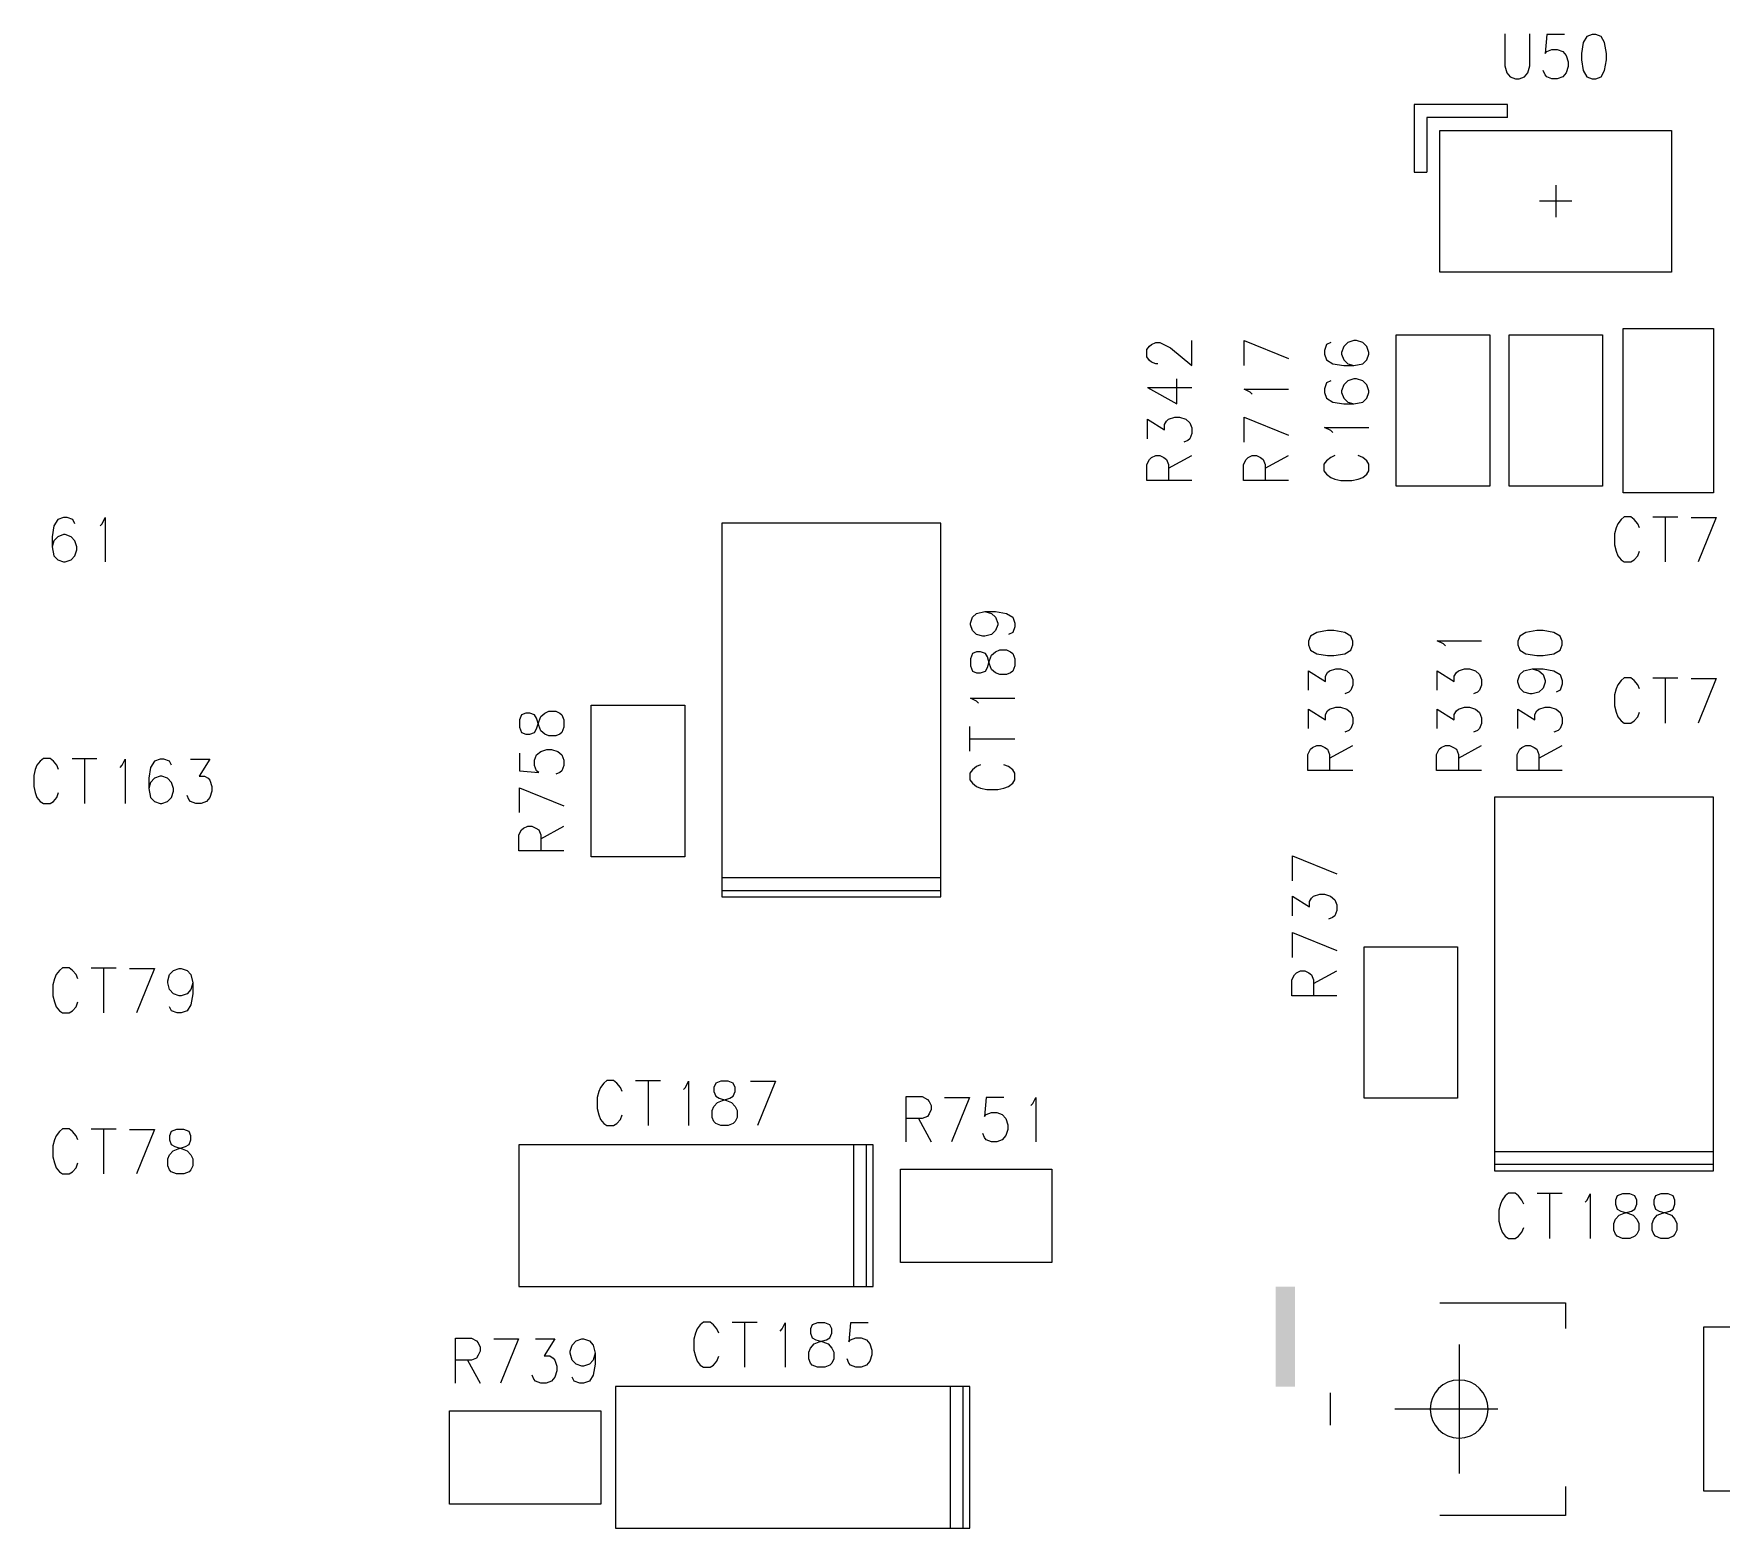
# Model space of a CAD drawing. Extents: x 295 to 953, y 10 to 290.
# Drawn here: x 629.01 to 672.24, y 197.04 to 235.32 of the extents above; entities that cross this region are included whole.
import ezdxf

# ---------------------------------------------------------------- set-up
doc = ezdxf.new("R2010")
doc.units = 0
doc.header["$LTSCALE"] = 5
doc.header["$MEASUREMENT"] = 0
doc.layers.add('13_C-SILK_GBR', color=7, linetype='CONTINUOUS')

msp = doc.modelspace()

# ---------------------------------------------------------------- linework, layer by layer
at = {"layer": '13_C-SILK_GBR'}
for p, q in [((666.702, 235.315), (666.702, 234.493)), ((667.339, 234.493), (667.339, 235.315)), ((667.773, 235.297), (667.729, 234.807)), ((668.225, 235.297), (667.773, 235.297)), ((668.8, 235.246), (668.71, 235.087)), ((668.94, 235.297), (668.8, 235.246)), ((669.029, 235.297), (668.94, 235.297)), ((669.163, 235.246), (669.029, 235.297)), ((669.252, 235.087), (669.163, 235.246)), ((667.729, 234.807), (667.773, 234.86)), ((667.773, 234.86), (667.907, 234.912)), ((667.907, 234.912), (668.041, 234.912)), ((668.041, 234.912), (668.181, 234.86)), ((668.181, 234.86), (668.27, 234.756)), ((668.71, 235.087), (668.666, 234.807)), ((668.666, 234.807), (668.666, 234.65)), ((669.303, 234.807), (669.252, 235.087)), ((669.303, 234.65), (669.303, 234.807)), ((666.702, 234.493), (666.747, 234.317)), ((667.288, 234.317), (667.339, 234.493)), ((667.729, 234.266), (667.684, 234.37)), ((668.27, 234.756), (668.321, 234.597)), ((668.321, 234.475), (668.27, 234.317)), ((668.321, 234.597), (668.321, 234.475)), ((668.666, 234.65), (668.71, 234.37)), ((668.71, 234.37), (668.8, 234.213)), ((669.163, 234.213), (669.252, 234.37)), ((669.252, 234.37), (669.303, 234.65)), ((666.747, 234.317), (666.836, 234.213)), ((666.836, 234.213), (666.976, 234.16)), ((666.976, 234.16), (667.065, 234.16)), ((667.065, 234.16), (667.199, 234.213)), ((667.199, 234.213), (667.288, 234.317)), ((667.773, 234.213), (667.729, 234.266)), ((667.907, 234.16), (667.773, 234.213)), ((668.041, 234.16), (667.907, 234.16)), ((668.181, 234.213), (668.041, 234.16)), ((668.27, 234.317), (668.181, 234.213)), ((668.8, 234.213), (668.94, 234.16)), ((668.94, 234.16), (669.029, 234.16)), ((669.029, 234.16), (669.163, 234.213)), ((666.765, 233.5), (664.373, 233.5)), ((664.373, 233.5), (664.373, 231.768)), ((666.765, 233.17), (666.765, 233.5)), ((666.765, 233.17), (664.703, 233.17)), ((664.703, 233.17), (664.703, 231.768)), ((665.033, 232.84), (670.973, 232.84)), ((665.033, 229.21), (665.033, 232.84)), ((670.973, 232.84), (670.973, 229.21)), ((664.373, 231.768), (664.703, 231.768)), ((668.003, 231.438), (668.003, 230.613)), ((668.415, 231.025), (667.59, 231.025)), ((670.973, 229.21), (665.033, 229.21)), ((658.68, 226.816), (658.68, 227.454)), ((660.018, 226.816), (660.018, 227.454)), ((660.018, 227.454), (661.155, 226.994)), ((662.833, 227.454), (662.675, 227.403)), ((662.902, 227.454), (662.833, 227.454)), ((663.061, 227.403), (662.902, 227.454)), ((663.919, 227.601), (666.311, 227.601)), ((663.919, 223.724), (663.919, 227.601)), ((666.311, 227.601), (666.311, 223.724)), ((666.806, 223.724), (666.806, 227.601)), ((666.806, 227.601), (669.199, 227.601)), ((669.199, 227.601), (669.199, 223.724)), ((669.735, 227.766), (672.045, 227.766)), ((669.735, 223.559), (669.735, 227.766)), ((672.045, 227.766), (672.045, 223.559)), ((657.525, 227.225), (657.594, 227.314)), ((657.525, 227.039), (657.525, 227.225)), ((657.594, 226.95), (657.525, 227.039)), ((657.594, 227.314), (657.647, 227.359)), ((657.647, 227.359), (657.753, 227.403)), ((657.753, 227.403), (657.858, 227.403)), ((657.858, 227.403), (657.962, 227.359)), ((657.962, 227.359), (658.137, 227.27)), ((658.137, 227.27), (658.68, 226.816)), ((662.132, 227.352), (662.081, 227.205)), ((662.081, 227.205), (662.081, 227.11)), ((662.081, 227.11), (662.132, 226.963)), ((662.237, 227.403), (662.132, 227.352)), ((662.571, 227.301), (662.518, 227.154)), ((662.518, 227.154), (662.518, 227.11)), ((662.518, 227.11), (662.571, 226.963)), ((662.675, 227.403), (662.571, 227.301)), ((663.165, 227.301), (663.061, 227.403)), ((663.218, 227.154), (663.165, 227.301)), ((663.165, 226.963), (663.218, 227.11)), ((663.218, 227.11), (663.218, 227.154)), ((657.647, 226.905), (657.594, 226.95)), ((657.753, 226.86), (657.647, 226.905)), ((657.806, 226.86), (657.753, 226.86)), ((662.132, 226.963), (662.29, 226.86)), ((662.29, 226.86), (662.571, 226.816)), ((662.571, 226.963), (662.675, 226.86)), ((662.571, 226.816), (662.833, 226.816)), ((662.675, 226.86), (662.833, 226.816)), ((662.833, 226.816), (663.061, 226.86)), ((663.061, 226.86), (663.165, 226.963)), ((657.543, 226.255), (658.296, 225.834)), ((657.543, 226.255), (658.68, 226.255)), ((658.296, 225.834), (658.296, 226.473)), ((660.175, 226.134), (660.018, 226.21)), ((660.018, 226.21), (661.155, 226.21)), ((660.228, 226.083), (660.175, 226.134)), ((662.132, 226.37), (662.081, 226.224)), ((662.081, 226.224), (662.081, 226.128)), ((662.081, 226.128), (662.132, 225.981)), ((662.237, 226.422), (662.132, 226.37)), ((662.571, 226.319), (662.518, 226.172)), ((662.518, 226.172), (662.518, 226.128)), ((662.518, 226.128), (662.571, 225.981)), ((662.675, 226.422), (662.571, 226.319)), ((662.833, 226.473), (662.675, 226.422)), ((662.902, 226.473), (662.833, 226.473)), ((663.061, 226.422), (662.902, 226.473)), ((663.165, 226.319), (663.061, 226.422)), ((663.218, 226.172), (663.165, 226.319)), ((663.165, 225.981), (663.218, 226.128)), ((663.218, 226.128), (663.218, 226.172)), ((662.132, 225.981), (662.29, 225.879)), ((662.29, 225.879), (662.571, 225.834)), ((662.571, 225.981), (662.675, 225.879)), ((662.571, 225.834), (662.833, 225.834)), ((662.675, 225.879), (662.833, 225.834)), ((662.833, 225.834), (663.061, 225.879)), ((663.061, 225.879), (663.165, 225.981)), ((657.543, 224.941), (657.543, 225.44)), ((657.543, 225.44), (657.98, 225.166)), ((657.98, 225.306), (658.033, 225.395)), ((657.98, 225.166), (657.98, 225.306)), ((658.033, 225.395), (658.084, 225.44)), ((658.084, 225.44), (658.243, 225.491)), ((658.243, 225.491), (658.365, 225.491)), ((658.365, 225.491), (658.523, 225.44)), ((658.523, 225.44), (658.627, 225.351)), ((658.627, 225.351), (658.68, 225.217)), ((660.018, 224.852), (660.018, 225.491)), ((660.018, 225.491), (661.155, 225.031)), ((658.574, 224.897), (658.471, 224.852)), ((658.627, 224.941), (658.574, 224.897)), ((658.68, 225.075), (658.627, 224.941)), ((658.68, 225.217), (658.68, 225.075)), ((662.237, 225.153), (662.081, 225.229)), ((662.081, 225.229), (663.218, 225.229)), ((662.29, 225.102), (662.237, 225.153)), ((657.525, 224.28), (657.594, 224.413)), ((657.594, 224.413), (657.647, 224.458)), ((657.647, 224.458), (657.753, 224.509)), ((657.753, 224.509), (657.858, 224.509)), ((657.858, 224.509), (657.962, 224.458)), ((657.962, 224.458), (658.033, 224.413)), ((658.033, 224.413), (658.084, 224.28)), ((658.084, 224.184), (658.68, 224.509)), ((660, 224.28), (660.069, 224.413)), ((660.069, 224.413), (660.122, 224.458)), ((660.122, 224.458), (660.228, 224.509)), ((660.228, 224.509), (660.333, 224.509)), ((660.333, 224.509), (660.437, 224.458)), ((660.437, 224.458), (660.508, 224.413)), ((660.508, 224.413), (660.559, 224.28)), ((660.559, 224.184), (661.155, 224.509)), ((662.237, 224.465), (662.132, 224.376)), ((662.343, 224.509), (662.237, 224.465)), ((663.061, 224.465), (662.937, 224.509)), ((663.165, 224.376), (663.061, 224.465)), ((657.525, 223.871), (657.525, 224.28)), ((658.084, 224.28), (658.084, 223.871)), ((660, 223.871), (660, 224.28)), ((660.559, 224.28), (660.559, 223.871)), ((662.132, 224.376), (662.063, 224.291)), ((662.063, 224.291), (662.063, 224.12)), ((662.063, 224.12), (662.132, 224.037)), ((662.132, 224.037), (662.237, 223.953)), ((663.061, 223.953), (663.165, 224.037)), ((663.218, 224.291), (663.165, 224.376)), ((663.165, 224.037), (663.218, 224.12)), ((663.218, 224.12), (663.218, 224.291)), ((658.68, 223.871), (657.525, 223.871)), ((661.155, 223.871), (660, 223.871)), ((662.237, 223.953), (662.343, 223.909)), ((662.343, 223.909), (662.5, 223.871)), ((662.5, 223.871), (662.78, 223.871)), ((662.78, 223.871), (662.937, 223.909)), ((662.937, 223.909), (663.061, 223.953)), ((666.311, 223.724), (663.919, 223.724)), ((669.199, 223.724), (666.806, 223.724)), ((672.045, 223.559), (669.735, 223.559)), ((629.523, 222.712), (629.478, 222.432)), ((629.625, 222.871), (629.523, 222.712)), ((629.772, 222.922), (629.625, 222.871)), ((629.868, 222.922), (629.772, 222.922)), ((630.013, 222.871), (629.868, 222.922)), ((630.064, 222.765), (630.013, 222.871)), ((630.708, 222.712), (630.759, 222.765)), ((630.759, 222.765), (630.836, 222.922)), ((630.836, 222.922), (630.836, 221.785)), ((652.245, 222.775), (646.635, 222.775)), ((646.635, 222.775), (646.635, 213.7)), ((652.245, 213.7), (652.245, 222.775)), ((669.593, 222.765), (669.549, 222.66)), ((669.677, 222.871), (669.593, 222.765)), ((669.76, 222.94), (669.677, 222.871)), ((669.931, 222.94), (669.76, 222.94)), ((670.016, 222.871), (669.931, 222.94)), ((670.105, 222.765), (670.016, 222.871)), ((670.149, 222.66), (670.105, 222.765)), ((670.492, 222.94), (671.131, 222.94)), ((670.811, 222.94), (670.811, 221.785)), ((671.474, 222.922), (672.113, 222.922)), ((672.113, 222.922), (671.652, 221.785)), ((629.478, 222.432), (629.478, 222.169)), ((629.523, 222.328), (629.478, 222.169)), ((629.625, 222.432), (629.523, 222.328)), ((629.772, 222.485), (629.625, 222.432)), ((629.817, 222.485), (629.772, 222.485)), ((629.963, 222.432), (629.817, 222.485)), ((630.064, 222.328), (629.963, 222.432)), ((630.115, 222.169), (630.064, 222.328)), ((669.549, 222.66), (669.511, 222.503)), ((669.511, 222.503), (669.511, 222.222)), ((629.478, 222.169), (629.523, 221.942)), ((629.523, 221.942), (629.625, 221.838)), ((629.625, 221.838), (629.772, 221.785)), ((629.817, 221.785), (629.963, 221.838)), ((629.963, 221.838), (630.064, 221.942)), ((630.064, 221.942), (630.115, 222.1)), ((630.115, 222.1), (630.115, 222.169)), ((669.511, 222.222), (669.549, 222.066)), ((669.549, 222.066), (669.593, 221.942)), ((669.593, 221.942), (669.677, 221.838)), ((669.677, 221.838), (669.76, 221.785)), ((669.931, 221.785), (670.016, 221.838)), ((670.016, 221.838), (670.105, 221.942)), ((670.105, 221.942), (670.149, 222.066)), ((629.772, 221.785), (629.817, 221.785)), ((669.76, 221.785), (669.931, 221.785)), ((653.162, 220.468), (653.372, 220.519)), ((653.372, 220.519), (653.547, 220.468)), ((653.372, 220.519), (653.653, 220.519)), ((653.653, 220.519), (653.933, 220.468)), ((653.006, 220.221), (653.057, 220.373)), ((653.006, 220.176), (653.006, 220.221)), ((653.057, 220.029), (653.006, 220.176)), ((653.057, 220.373), (653.162, 220.468)), ((653.547, 220.468), (653.653, 220.373)), ((653.653, 220.373), (653.705, 220.221)), ((653.705, 220.176), (653.653, 220.029)), ((653.705, 220.221), (653.705, 220.176)), ((653.933, 220.468), (654.09, 220.373)), ((654.09, 220.373), (654.143, 220.221)), ((654.143, 220.125), (654.09, 219.978)), ((654.143, 220.221), (654.143, 220.125)), ((653.162, 219.927), (653.057, 220.029)), ((653.321, 219.883), (653.162, 219.927)), ((653.372, 219.883), (653.321, 219.883)), ((653.547, 219.927), (653.372, 219.883)), ((653.653, 220.029), (653.547, 219.927)), ((654.09, 219.978), (653.986, 219.927)), ((661.719, 219.889), (661.668, 219.756)), ((661.668, 219.756), (661.668, 219.665)), ((661.668, 219.665), (661.719, 219.525)), ((661.878, 219.978), (661.719, 219.889)), ((662.158, 220.029), (661.878, 219.978)), ((662.315, 220.029), (662.158, 220.029)), ((662.596, 219.978), (662.315, 220.029)), ((662.752, 219.889), (662.596, 219.978)), ((662.805, 219.756), (662.752, 219.889)), ((662.752, 219.525), (662.805, 219.665)), ((662.805, 219.665), (662.805, 219.756)), ((665.125, 219.691), (664.968, 219.767)), ((664.968, 219.767), (666.105, 219.767)), ((665.178, 219.64), (665.125, 219.691)), ((667.082, 219.889), (667.031, 219.756)), ((667.031, 219.756), (667.031, 219.665)), ((667.031, 219.665), (667.082, 219.525)), ((667.24, 219.978), (667.082, 219.889)), ((667.521, 220.029), (667.24, 219.978)), ((667.678, 220.029), (667.521, 220.029)), ((667.958, 219.978), (667.678, 220.029)), ((668.115, 219.889), (667.958, 219.978)), ((668.168, 219.756), (668.115, 219.889)), ((668.115, 219.525), (668.168, 219.665)), ((668.168, 219.665), (668.168, 219.756)), ((653.057, 219.442), (653.006, 219.308)), ((653.006, 219.308), (653.006, 219.124)), ((653.162, 219.487), (653.057, 219.442)), ((653.268, 219.487), (653.162, 219.487)), ((653.39, 219.442), (653.268, 219.487)), ((653.443, 219.353), (653.39, 219.442)), ((653.496, 219.168), (653.443, 219.353)), ((653.443, 219.079), (653.496, 219.264)), ((653.496, 219.264), (653.547, 219.397)), ((653.547, 219.397), (653.653, 219.487)), ((653.653, 219.487), (653.758, 219.538)), ((653.758, 219.538), (653.933, 219.538)), ((653.933, 219.538), (654.037, 219.487)), ((654.037, 219.487), (654.09, 219.442)), ((654.09, 219.442), (654.143, 219.308)), ((654.143, 219.308), (654.143, 219.124)), ((661.719, 219.525), (661.878, 219.435)), ((661.878, 219.435), (662.158, 219.391)), ((662.158, 219.391), (662.315, 219.391)), ((662.315, 219.391), (662.596, 219.435)), ((662.596, 219.435), (662.752, 219.525)), ((667.082, 219.525), (667.24, 219.435)), ((667.24, 219.435), (667.521, 219.391)), ((667.521, 219.391), (667.678, 219.391)), ((667.678, 219.391), (667.958, 219.435)), ((667.958, 219.435), (668.115, 219.525)), ((653.006, 219.124), (653.057, 218.99)), ((653.057, 218.99), (653.162, 218.945)), ((653.162, 218.945), (653.268, 218.945)), ((653.268, 218.945), (653.39, 218.99)), ((653.39, 218.99), (653.443, 219.079)), ((653.547, 219.034), (653.496, 219.168)), ((653.653, 218.945), (653.547, 219.034)), ((653.758, 218.901), (653.653, 218.945)), ((653.933, 218.901), (653.758, 218.901)), ((654.037, 218.945), (653.933, 218.901)), ((654.09, 218.99), (654.037, 218.945)), ((654.143, 219.124), (654.09, 218.99)), ((661.668, 218.498), (661.668, 218.997)), ((661.668, 218.997), (662.105, 218.723)), ((662.105, 218.863), (662.158, 218.952)), ((662.105, 218.723), (662.105, 218.863)), ((662.158, 218.952), (662.209, 218.997)), ((662.209, 218.997), (662.368, 219.048)), ((662.368, 219.048), (662.49, 219.048)), ((662.49, 219.048), (662.648, 218.997)), ((662.648, 218.997), (662.752, 218.907)), ((662.752, 218.907), (662.805, 218.774)), ((662.805, 218.774), (662.805, 218.632)), ((664.968, 218.498), (664.968, 218.997)), ((664.968, 218.997), (665.405, 218.723)), ((665.405, 218.863), (665.458, 218.952)), ((665.405, 218.723), (665.405, 218.863)), ((665.458, 218.952), (665.509, 218.997)), ((665.509, 218.997), (665.668, 219.048)), ((665.668, 219.048), (665.79, 219.048)), ((665.79, 219.048), (665.948, 218.997)), ((665.948, 218.997), (666.052, 218.907)), ((666.052, 218.907), (666.105, 218.774)), ((666.105, 218.774), (666.105, 218.632)), ((667.031, 218.747), (667.082, 218.901)), ((667.082, 218.901), (667.187, 218.997)), ((667.187, 218.997), (667.397, 219.048)), ((667.397, 219.048), (667.572, 218.997)), ((667.397, 219.048), (667.678, 219.048)), ((667.572, 218.997), (667.678, 218.901)), ((667.678, 219.048), (667.958, 218.997)), ((667.678, 218.901), (667.73, 218.747)), ((667.958, 218.997), (668.115, 218.901)), ((668.115, 218.901), (668.168, 218.747)), ((669.76, 218.815), (669.677, 218.746)), ((669.931, 218.815), (669.76, 218.815)), ((670.016, 218.746), (669.931, 218.815)), ((670.492, 218.815), (671.131, 218.815)), ((670.811, 218.815), (670.811, 217.66)), ((671.474, 218.797), (672.113, 218.797)), ((672.113, 218.797), (671.652, 217.66)), ((662.699, 218.454), (662.596, 218.409)), ((662.752, 218.498), (662.699, 218.454)), ((662.805, 218.632), (662.752, 218.498)), ((665.999, 218.454), (665.896, 218.409)), ((666.052, 218.498), (665.999, 218.454)), ((666.105, 218.632), (666.052, 218.498)), ((667.031, 218.703), (667.031, 218.747)), ((667.082, 218.556), (667.031, 218.703)), ((667.187, 218.454), (667.082, 218.556)), ((667.346, 218.409), (667.187, 218.454)), ((667.397, 218.409), (667.346, 218.409)), ((667.572, 218.454), (667.397, 218.409)), ((667.678, 218.556), (667.572, 218.454)), ((667.73, 218.703), (667.678, 218.556)), ((667.73, 218.747), (667.73, 218.703)), ((668.115, 218.505), (668.011, 218.454)), ((668.168, 218.652), (668.115, 218.505)), ((668.168, 218.747), (668.168, 218.652)), ((669.549, 218.535), (669.511, 218.378)), ((669.511, 218.378), (669.511, 218.097)), ((669.593, 218.64), (669.549, 218.535)), ((669.677, 218.746), (669.593, 218.64)), ((670.105, 218.64), (670.016, 218.746)), ((670.149, 218.535), (670.105, 218.64)), ((641.612, 217.916), (641.507, 217.871)), ((641.718, 217.916), (641.612, 217.916)), ((641.84, 217.871), (641.718, 217.916)), ((641.997, 217.827), (642.103, 217.916)), ((642.103, 217.916), (642.208, 217.967)), ((642.208, 217.967), (642.383, 217.967)), ((642.383, 217.967), (642.487, 217.916)), ((642.487, 217.916), (642.54, 217.871)), ((643.294, 218.114), (645.686, 218.114)), ((643.294, 214.236), (643.294, 218.114)), ((645.686, 218.114), (645.686, 214.236)), ((653.162, 218.218), (653.006, 218.295)), ((653.006, 218.295), (654.143, 218.295)), ((653.215, 218.167), (653.162, 218.218)), ((661.668, 217.516), (661.668, 218.015)), ((661.668, 218.015), (662.105, 217.741)), ((662.105, 217.881), (662.158, 217.97)), ((662.158, 217.97), (662.209, 218.015)), ((662.209, 218.015), (662.368, 218.066)), ((662.368, 218.066), (662.49, 218.066)), ((662.49, 218.066), (662.648, 218.015)), ((662.648, 218.015), (662.752, 217.926)), ((662.752, 217.926), (662.805, 217.792)), ((664.968, 217.516), (664.968, 218.015)), ((664.968, 218.015), (665.405, 217.741)), ((665.405, 217.881), (665.458, 217.97)), ((665.458, 217.97), (665.509, 218.015)), ((665.509, 218.015), (665.668, 218.066)), ((665.668, 218.066), (665.79, 218.066)), ((665.79, 218.066), (665.948, 218.015)), ((665.948, 218.015), (666.052, 217.926)), ((666.052, 217.926), (666.105, 217.792)), ((667.031, 217.516), (667.031, 218.015)), ((667.031, 218.015), (667.468, 217.741)), ((667.468, 217.881), (667.521, 217.97)), ((667.521, 217.97), (667.572, 218.015)), ((667.572, 218.015), (667.73, 218.066)), ((667.73, 218.066), (667.852, 218.066)), ((667.852, 218.066), (668.011, 218.015)), ((668.011, 218.015), (668.115, 217.926)), ((668.115, 217.926), (668.168, 217.792)), ((669.511, 218.097), (669.549, 217.941)), ((669.549, 217.941), (669.593, 217.817)), ((670.105, 217.817), (670.149, 217.941)), ((641.507, 217.871), (641.456, 217.738)), ((641.456, 217.738), (641.456, 217.551)), ((641.456, 217.551), (641.507, 217.417)), ((641.893, 217.782), (641.84, 217.871)), ((641.84, 217.417), (641.893, 217.507)), ((641.946, 217.597), (641.893, 217.782)), ((641.893, 217.507), (641.946, 217.693)), ((641.946, 217.693), (641.997, 217.827)), ((641.997, 217.462), (641.946, 217.597)), ((642.54, 217.871), (642.593, 217.738)), ((642.593, 217.551), (642.54, 217.417)), ((642.593, 217.738), (642.593, 217.551)), ((652.988, 216.937), (652.988, 217.574)), ((662.105, 217.741), (662.105, 217.881)), ((662.752, 217.516), (662.699, 217.472)), ((662.805, 217.65), (662.752, 217.516)), ((662.805, 217.792), (662.805, 217.65)), ((665.405, 217.741), (665.405, 217.881)), ((666.052, 217.516), (665.999, 217.472)), ((666.105, 217.65), (666.052, 217.516)), ((666.105, 217.792), (666.105, 217.65)), ((667.468, 217.741), (667.468, 217.881)), ((668.115, 217.516), (668.062, 217.472)), ((668.168, 217.65), (668.115, 217.516)), ((668.168, 217.792), (668.168, 217.65)), ((669.593, 217.817), (669.677, 217.713)), ((669.677, 217.713), (669.76, 217.66)), ((669.76, 217.66), (669.931, 217.66)), ((669.931, 217.66), (670.016, 217.713)), ((670.016, 217.713), (670.105, 217.817)), ((641.507, 217.417), (641.612, 217.373)), ((641.612, 217.373), (641.718, 217.373)), ((641.718, 217.373), (641.84, 217.417)), ((642.103, 217.373), (641.997, 217.462)), ((642.208, 217.328), (642.103, 217.373)), ((642.383, 217.328), (642.208, 217.328)), ((642.487, 217.373), (642.383, 217.328)), ((642.54, 217.417), (642.487, 217.373)), ((652.988, 217.256), (654.143, 217.256)), ((661.772, 217.033), (661.878, 217.084)), ((661.878, 217.084), (661.983, 217.084)), ((661.983, 217.084), (662.087, 217.033)), ((662.209, 216.759), (662.805, 217.084)), ((662.699, 217.472), (662.596, 217.427)), ((665.072, 217.033), (665.178, 217.084)), ((665.178, 217.084), (665.283, 217.084)), ((665.283, 217.084), (665.387, 217.033)), ((665.509, 216.759), (666.105, 217.084)), ((665.999, 217.472), (665.896, 217.427)), ((667.135, 217.033), (667.24, 217.084)), ((667.24, 217.084), (667.346, 217.084)), ((667.346, 217.084), (667.45, 217.033)), ((667.572, 216.759), (668.168, 217.084)), ((668.062, 217.472), (667.958, 217.427)), ((629.173, 216.683), (629.091, 216.578)), ((629.256, 216.753), (629.173, 216.683)), ((629.429, 216.753), (629.256, 216.753)), ((629.511, 216.683), (629.429, 216.753)), ((629.6, 216.578), (629.511, 216.683)), ((629.99, 216.753), (630.627, 216.753)), ((630.308, 216.753), (630.308, 215.598)), ((631.27, 216.578), (631.348, 216.734)), ((631.348, 216.734), (631.348, 215.598)), ((632.1, 216.683), (631.998, 216.525)), ((632.247, 216.734), (632.1, 216.683)), ((632.343, 216.734), (632.247, 216.734)), ((632.488, 216.683), (632.343, 216.734)), ((632.539, 216.578), (632.488, 216.683)), ((633.024, 216.734), (633.521, 216.734)), ((633.521, 216.734), (633.247, 216.297)), ((641.456, 216.889), (641.456, 216.436)), ((641.84, 216.705), (641.893, 216.845)), ((641.84, 216.569), (641.84, 216.705)), ((641.893, 216.845), (641.997, 216.934)), ((641.997, 216.934), (642.155, 216.985)), ((642.155, 216.985), (642.277, 216.985)), ((642.277, 216.985), (642.436, 216.934)), ((642.436, 216.934), (642.54, 216.845)), ((642.54, 216.845), (642.593, 216.705)), ((642.593, 216.705), (642.593, 216.569)), ((661.65, 216.855), (661.719, 216.988)), ((661.65, 216.446), (661.65, 216.855)), ((661.719, 216.988), (661.772, 217.033)), ((662.087, 217.033), (662.158, 216.988)), ((662.158, 216.988), (662.209, 216.855)), ((662.209, 216.855), (662.209, 216.446)), ((664.95, 216.855), (665.019, 216.988)), ((664.95, 216.446), (664.95, 216.855)), ((665.019, 216.988), (665.072, 217.033)), ((665.387, 217.033), (665.458, 216.988)), ((665.458, 216.988), (665.509, 216.855)), ((665.509, 216.855), (665.509, 216.446)), ((667.013, 216.855), (667.082, 216.988)), ((667.013, 216.446), (667.013, 216.855)), ((667.082, 216.988), (667.135, 217.033)), ((667.45, 217.033), (667.521, 216.988)), ((667.521, 216.988), (667.572, 216.855)), ((667.572, 216.855), (667.572, 216.446)), ((629.046, 216.472), (629.008, 216.315)), ((629.008, 216.315), (629.008, 216.035)), ((629.091, 216.578), (629.046, 216.472)), ((629.645, 216.472), (629.6, 216.578)), ((631.219, 216.525), (631.27, 216.578)), ((631.998, 216.525), (631.953, 216.244)), ((631.953, 216.244), (631.953, 215.982)), ((632.1, 216.244), (631.998, 216.14)), ((632.247, 216.297), (632.1, 216.244)), ((632.292, 216.297), (632.247, 216.297)), ((632.438, 216.244), (632.292, 216.297)), ((632.539, 216.14), (632.438, 216.244)), ((633.247, 216.297), (633.387, 216.297)), ((633.387, 216.297), (633.476, 216.244)), ((633.476, 216.244), (633.521, 216.193)), ((633.521, 216.193), (633.572, 216.035)), ((641.456, 216.436), (641.946, 216.391)), ((641.893, 216.436), (641.84, 216.569)), ((641.946, 216.391), (641.893, 216.436)), ((642.487, 216.391), (642.383, 216.347)), ((642.54, 216.436), (642.487, 216.391)), ((642.593, 216.569), (642.54, 216.436)), ((653.057, 216.459), (652.988, 216.376)), ((652.988, 216.376), (652.988, 216.203)), ((652.988, 216.203), (653.057, 216.121)), ((653.162, 216.548), (653.057, 216.459)), ((653.268, 216.592), (653.162, 216.548)), ((653.986, 216.548), (653.862, 216.592)), ((654.09, 216.459), (653.986, 216.548)), ((654.143, 216.376), (654.09, 216.459)), ((654.09, 216.121), (654.143, 216.203)), ((654.143, 216.203), (654.143, 216.376)), ((662.805, 216.446), (661.65, 216.446)), ((666.105, 216.446), (664.95, 216.446)), ((668.168, 216.446), (667.013, 216.446)), ((629.008, 216.035), (629.046, 215.878)), ((629.046, 215.878), (629.091, 215.754)), ((629.091, 215.754), (629.173, 215.65)), ((629.511, 215.65), (629.6, 215.754)), ((629.6, 215.754), (629.645, 215.878)), ((631.998, 216.14), (631.953, 215.982)), ((631.953, 215.982), (631.998, 215.754)), ((631.998, 215.754), (632.1, 215.65)), ((632.438, 215.65), (632.539, 215.754)), ((632.59, 215.982), (632.539, 216.14)), ((632.539, 215.754), (632.59, 215.913)), ((632.59, 215.913), (632.59, 215.982)), ((632.98, 215.703), (632.935, 215.807)), ((633.521, 215.754), (633.432, 215.65)), ((633.572, 215.913), (633.521, 215.754)), ((633.572, 216.035), (633.572, 215.913)), ((641.456, 215.365), (641.456, 216.003)), ((641.456, 216.003), (642.593, 215.543)), ((653.057, 216.121), (653.162, 216.038)), ((653.162, 216.038), (653.268, 215.994)), ((653.268, 215.994), (653.425, 215.956)), ((653.425, 215.956), (653.705, 215.956)), ((653.705, 215.956), (653.862, 215.994)), ((653.862, 215.994), (653.986, 216.038)), ((653.986, 216.038), (654.09, 216.121)), ((672.045, 215.763), (666.435, 215.763)), ((666.435, 215.763), (666.435, 206.688)), ((672.045, 206.688), (672.045, 215.763)), ((629.173, 215.65), (629.256, 215.598)), ((629.256, 215.598), (629.429, 215.598)), ((629.429, 215.598), (629.511, 215.65)), ((632.1, 215.65), (632.247, 215.598)), ((632.247, 215.598), (632.292, 215.598)), ((632.292, 215.598), (632.438, 215.65)), ((633.024, 215.65), (632.98, 215.703)), ((633.158, 215.598), (633.024, 215.65)), ((633.298, 215.598), (633.158, 215.598)), ((633.432, 215.65), (633.298, 215.598)), ((641.438, 214.792), (641.507, 214.926)), ((641.507, 214.926), (641.56, 214.971)), ((641.56, 214.971), (641.665, 215.022)), ((641.665, 215.022), (641.771, 215.022)), ((641.771, 215.022), (641.875, 214.971)), ((641.875, 214.971), (641.946, 214.926)), ((641.946, 214.926), (641.997, 214.792)), ((641.997, 214.697), (642.593, 215.022)), ((641.438, 214.383), (641.438, 214.792)), ((641.997, 214.792), (641.997, 214.383)), ((642.593, 214.383), (641.438, 214.383)), ((645.686, 214.236), (643.294, 214.236)), ((661.256, 213.616), (661.256, 214.254)), ((661.256, 214.254), (662.393, 213.794)), ((646.635, 213.7), (652.245, 213.7)), ((646.635, 213.7), (646.635, 213.205)), ((652.245, 213.37), (652.245, 213.7)), ((646.635, 213.535), (646.635, 213.37)), ((646.635, 213.37), (652.245, 213.37)), ((646.635, 213.37), (646.635, 213.205)), ((646.635, 213.205), (652.245, 213.205)), ((652.245, 213.205), (652.245, 213.37)), ((661.256, 212.723), (661.256, 213.222)), ((661.256, 213.222), (661.693, 212.948)), ((661.693, 213.088), (661.746, 213.177)), ((661.746, 213.177), (661.797, 213.222)), ((661.797, 213.222), (661.955, 213.273)), ((661.955, 213.273), (662.077, 213.273)), ((662.077, 213.273), (662.236, 213.222)), ((662.236, 213.222), (662.34, 213.132)), ((661.693, 212.948), (661.693, 213.088)), ((662.34, 212.723), (662.287, 212.679)), ((662.34, 213.132), (662.393, 212.999)), ((662.393, 212.857), (662.34, 212.723)), ((662.393, 212.999), (662.393, 212.857)), ((661.256, 211.652), (661.256, 212.291)), ((661.256, 212.291), (662.393, 211.831)), ((662.287, 212.679), (662.183, 212.634)), ((663.094, 208.049), (663.094, 211.926)), ((663.094, 211.926), (665.486, 211.926)), ((665.486, 211.926), (665.486, 208.049)), ((629.536, 211.11), (629.498, 210.953)), ((629.581, 211.215), (629.536, 211.11)), ((629.665, 211.321), (629.581, 211.215)), ((629.747, 211.39), (629.665, 211.321)), ((629.919, 211.39), (629.747, 211.39)), ((630.003, 211.321), (629.919, 211.39)), ((630.092, 211.215), (630.003, 211.321)), ((630.137, 211.11), (630.092, 211.215)), ((630.48, 211.39), (631.118, 211.39)), ((630.798, 211.39), (630.798, 210.235)), ((631.462, 211.372), (632.1, 211.372)), ((632.1, 211.372), (631.64, 210.235)), ((632.443, 211.057), (632.488, 211.215)), ((632.443, 211.006), (632.443, 211.057)), ((632.488, 210.831), (632.443, 211.006)), ((632.488, 211.215), (632.59, 211.321)), ((632.59, 211.321), (632.737, 211.372)), ((632.737, 211.372), (632.782, 211.372)), ((632.782, 211.372), (632.935, 211.321)), ((632.935, 211.321), (633.031, 211.215)), ((633.031, 211.215), (633.082, 211.006)), ((633.082, 211.006), (633.031, 210.831)), ((633.082, 211.006), (633.082, 210.725)), ((661.238, 211.08), (661.307, 211.213)), ((661.238, 210.671), (661.238, 211.08)), ((661.307, 211.213), (661.36, 211.258)), ((661.36, 211.258), (661.465, 211.309)), ((661.465, 211.309), (661.571, 211.309)), ((661.571, 211.309), (661.675, 211.258)), ((661.675, 211.258), (661.746, 211.213)), ((661.746, 211.213), (661.797, 211.08)), ((661.797, 210.984), (662.393, 211.309)), ((661.797, 211.08), (661.797, 210.671)), ((629.498, 210.953), (629.498, 210.672)), ((629.498, 210.672), (629.536, 210.516)), ((632.59, 210.725), (632.488, 210.831)), ((632.737, 210.672), (632.59, 210.725)), ((632.782, 210.672), (632.737, 210.672)), ((632.935, 210.725), (632.782, 210.672)), ((633.031, 210.831), (632.935, 210.725)), ((633.082, 210.725), (633.031, 210.445)), ((662.393, 210.671), (661.238, 210.671)), ((629.536, 210.516), (629.581, 210.392)), ((629.581, 210.392), (629.665, 210.288)), ((629.665, 210.288), (629.747, 210.235)), ((629.747, 210.235), (629.919, 210.235)), ((629.919, 210.235), (630.003, 210.288)), ((630.003, 210.288), (630.092, 210.392)), ((630.092, 210.392), (630.137, 210.516)), ((632.539, 210.288), (632.488, 210.392)), ((632.686, 210.235), (632.539, 210.288)), ((632.782, 210.235), (632.686, 210.235)), ((632.935, 210.288), (632.782, 210.235)), ((633.031, 210.445), (632.935, 210.288)), ((643.611, 208.433), (643.528, 208.328)), ((643.693, 208.503), (643.611, 208.433)), ((643.866, 208.503), (643.693, 208.503)), ((643.949, 208.433), (643.866, 208.503)), ((644.038, 208.328), (643.949, 208.433)), ((644.427, 208.503), (645.064, 208.503)), ((644.746, 208.503), (644.746, 207.348)), ((645.708, 208.328), (645.785, 208.484)), ((645.785, 208.484), (645.785, 207.348)), ((646.48, 208.433), (646.435, 208.328)), ((646.614, 208.484), (646.48, 208.433)), ((646.798, 208.484), (646.614, 208.484)), ((646.932, 208.433), (646.798, 208.484)), ((646.977, 208.328), (646.932, 208.433)), ((647.373, 208.484), (648.01, 208.484)), ((648.01, 208.484), (647.551, 207.348)), ((643.484, 208.222), (643.446, 208.065)), ((643.446, 208.065), (643.446, 207.785)), ((643.528, 208.328), (643.484, 208.222)), ((644.083, 208.222), (644.038, 208.328)), ((645.657, 208.275), (645.708, 208.328)), ((646.435, 208.328), (646.435, 208.222)), ((646.435, 208.222), (646.48, 208.1)), ((646.48, 208.1), (646.569, 208.047)), ((646.525, 207.943), (646.658, 207.994)), ((646.569, 208.047), (646.754, 207.994)), ((646.658, 207.994), (646.843, 208.047)), ((646.754, 207.994), (646.888, 207.943)), ((646.843, 208.047), (646.932, 208.1)), ((646.932, 208.1), (646.977, 208.222)), ((646.977, 208.222), (646.977, 208.328)), ((651.361, 206.935), (651.361, 208.09)), ((651.361, 208.09), (651.77, 208.09)), ((651.77, 208.09), (651.904, 208.021)), ((651.904, 208.021), (651.948, 207.968)), ((651.948, 207.968), (651.999, 207.862)), ((652.342, 208.072), (652.981, 208.072)), ((652.981, 208.072), (652.521, 206.935)), ((653.413, 208.072), (653.369, 207.582)), ((653.867, 208.072), (653.413, 208.072)), ((654.606, 207.915), (654.682, 208.072)), ((654.682, 208.072), (654.682, 206.935)), ((665.486, 208.049), (663.094, 208.049)), ((643.446, 207.785), (643.484, 207.628)), ((643.484, 207.628), (643.528, 207.504)), ((644.038, 207.504), (644.083, 207.628)), ((646.391, 207.732), (646.435, 207.838)), ((646.391, 207.557), (646.391, 207.732)), ((646.435, 207.453), (646.391, 207.557)), ((646.435, 207.838), (646.525, 207.943)), ((646.888, 207.943), (646.977, 207.838)), ((646.977, 207.838), (647.028, 207.732)), ((647.028, 207.557), (646.977, 207.453)), ((647.028, 207.732), (647.028, 207.557)), ((651.904, 207.582), (651.77, 207.531)), ((651.948, 207.653), (651.904, 207.582)), ((651.999, 207.757), (651.948, 207.653)), ((651.999, 207.862), (651.999, 207.757)), ((653.369, 207.582), (653.413, 207.635)), ((653.413, 207.635), (653.547, 207.687)), ((653.547, 207.687), (653.682, 207.687)), ((653.682, 207.687), (653.822, 207.635)), ((653.822, 207.635), (653.912, 207.531)), ((654.555, 207.862), (654.606, 207.915)), ((629.665, 207.196), (629.581, 207.09)), ((629.747, 207.265), (629.665, 207.196)), ((629.919, 207.265), (629.747, 207.265)), ((630.003, 207.196), (629.919, 207.265)), ((630.092, 207.09), (630.003, 207.196)), ((630.48, 207.265), (631.118, 207.265)), ((630.798, 207.265), (630.798, 206.11)), ((631.462, 207.247), (632.1, 207.247)), ((632.1, 207.247), (631.64, 206.11)), ((632.533, 207.196), (632.488, 207.09)), ((632.666, 207.247), (632.533, 207.196)), ((632.853, 207.247), (632.666, 207.247)), ((632.986, 207.196), (632.853, 207.247)), ((633.031, 207.09), (632.986, 207.196)), ((643.528, 207.504), (643.611, 207.4)), ((643.611, 207.4), (643.693, 207.348)), ((643.693, 207.348), (643.866, 207.348)), ((643.866, 207.348), (643.949, 207.4)), ((643.949, 207.4), (644.038, 207.504)), ((646.48, 207.4), (646.435, 207.453)), ((646.614, 207.348), (646.48, 207.4)), ((646.798, 207.348), (646.614, 207.348)), ((646.932, 207.4), (646.798, 207.348)), ((646.977, 207.453), (646.932, 207.4)), ((651.77, 207.531), (651.361, 207.531)), ((651.674, 207.531), (651.999, 206.935)), ((653.369, 207.041), (653.324, 207.145)), ((653.912, 207.531), (653.963, 207.372)), ((653.963, 207.25), (653.912, 207.092)), ((653.963, 207.372), (653.963, 207.25)), ((629.536, 206.985), (629.498, 206.828)), ((629.498, 206.828), (629.498, 206.547)), ((629.581, 207.09), (629.536, 206.985)), ((630.137, 206.985), (630.092, 207.09)), ((632.488, 207.09), (632.488, 206.985)), ((632.488, 206.985), (632.533, 206.862)), ((632.488, 206.6), (632.577, 206.706)), ((632.533, 206.862), (632.622, 206.81)), ((632.577, 206.706), (632.712, 206.757)), ((632.622, 206.81), (632.808, 206.757)), ((632.712, 206.757), (632.897, 206.81)), ((632.808, 206.757), (632.942, 206.706)), ((632.897, 206.81), (632.986, 206.862)), ((632.942, 206.706), (633.031, 206.6)), ((632.986, 206.862), (633.031, 206.985)), ((633.031, 206.985), (633.031, 207.09)), ((650.018, 206.853), (641.438, 206.853)), ((641.438, 206.853), (641.438, 203.223)), ((650.348, 206.853), (650.018, 206.853)), ((650.018, 203.223), (650.018, 206.853)), ((650.513, 206.853), (650.348, 206.853)), ((650.348, 203.223), (650.348, 206.853)), ((650.513, 203.223), (650.513, 206.853)), ((653.413, 206.988), (653.369, 207.041)), ((653.547, 206.935), (653.413, 206.988)), ((653.682, 206.935), (653.547, 206.935)), ((653.822, 206.988), (653.682, 206.935)), ((653.912, 207.092), (653.822, 206.988)), ((666.435, 206.688), (672.045, 206.688)), ((666.435, 206.688), (666.435, 206.193)), ((672.045, 206.358), (672.045, 206.688)), ((629.498, 206.547), (629.536, 206.391)), ((629.536, 206.391), (629.581, 206.267)), ((629.581, 206.267), (629.665, 206.163)), ((630.003, 206.163), (630.092, 206.267)), ((630.092, 206.267), (630.137, 206.391)), ((632.443, 206.494), (632.488, 206.6)), ((632.443, 206.32), (632.443, 206.494)), ((632.488, 206.216), (632.443, 206.32)), ((633.031, 206.6), (633.082, 206.494)), ((633.082, 206.32), (633.031, 206.216)), ((633.082, 206.494), (633.082, 206.32)), ((666.435, 206.523), (666.435, 206.358)), ((666.435, 206.358), (672.045, 206.358)), ((666.435, 206.358), (666.435, 206.193)), ((672.045, 206.193), (672.045, 206.358)), ((629.665, 206.163), (629.747, 206.11)), ((629.747, 206.11), (629.919, 206.11)), ((629.919, 206.11), (630.003, 206.163)), ((632.533, 206.163), (632.488, 206.216)), ((632.666, 206.11), (632.533, 206.163)), ((632.853, 206.11), (632.666, 206.11)), ((632.986, 206.163), (632.853, 206.11)), ((633.031, 206.216), (632.986, 206.163)), ((651.214, 203.841), (651.214, 206.234)), ((651.214, 206.234), (655.091, 206.234)), ((655.091, 206.234), (655.091, 203.841)), ((666.435, 206.193), (672.045, 206.193)), ((666.628, 205.44), (666.584, 205.335)), ((666.711, 205.546), (666.628, 205.44)), ((666.793, 205.615), (666.711, 205.546)), ((666.966, 205.615), (666.793, 205.615)), ((667.049, 205.546), (666.966, 205.615)), ((667.138, 205.44), (667.049, 205.546)), ((667.183, 205.335), (667.138, 205.44)), ((667.527, 205.615), (668.164, 205.615)), ((667.846, 205.615), (667.846, 204.46)), ((668.757, 205.387), (668.808, 205.44)), ((668.808, 205.44), (668.885, 205.597)), ((668.885, 205.597), (668.885, 204.46)), ((669.58, 205.546), (669.535, 205.44)), ((669.535, 205.44), (669.535, 205.335)), ((669.714, 205.597), (669.58, 205.546)), ((669.898, 205.597), (669.714, 205.597)), ((670.032, 205.546), (669.898, 205.597)), ((670.077, 205.44), (670.032, 205.546)), ((670.077, 205.335), (670.077, 205.44)), ((670.562, 205.546), (670.517, 205.44)), ((670.517, 205.44), (670.517, 205.335)), ((670.695, 205.597), (670.562, 205.546)), ((670.88, 205.597), (670.695, 205.597)), ((671.014, 205.546), (670.88, 205.597)), ((671.058, 205.44), (671.014, 205.546)), ((671.058, 205.335), (671.058, 205.44)), ((666.584, 205.335), (666.546, 205.178)), ((666.546, 205.178), (666.546, 204.897)), ((669.491, 204.844), (669.535, 204.95)), ((669.535, 205.335), (669.58, 205.212)), ((669.535, 204.95), (669.625, 205.056)), ((669.58, 205.212), (669.669, 205.16)), ((669.625, 205.056), (669.758, 205.107)), ((669.669, 205.16), (669.854, 205.107)), ((669.758, 205.107), (669.943, 205.16)), ((669.854, 205.107), (669.988, 205.056)), ((669.943, 205.16), (670.032, 205.212)), ((669.988, 205.056), (670.077, 204.95)), ((670.032, 205.212), (670.077, 205.335)), ((670.077, 204.95), (670.128, 204.844)), ((670.473, 204.844), (670.517, 204.95)), ((670.517, 205.335), (670.562, 205.212)), ((670.517, 204.95), (670.606, 205.056)), ((670.562, 205.212), (670.651, 205.16)), ((670.606, 205.056), (670.74, 205.107)), ((670.651, 205.16), (670.836, 205.107)), ((670.74, 205.107), (670.925, 205.16)), ((670.836, 205.107), (670.969, 205.056)), ((670.925, 205.16), (671.014, 205.212)), ((670.969, 205.056), (671.058, 204.95)), ((671.014, 205.212), (671.058, 205.335)), ((671.058, 204.95), (671.11, 204.844)), ((666.546, 204.897), (666.584, 204.741)), ((666.584, 204.741), (666.628, 204.617)), ((666.628, 204.617), (666.711, 204.513)), ((666.711, 204.513), (666.793, 204.46)), ((666.966, 204.46), (667.049, 204.513)), ((667.049, 204.513), (667.138, 204.617)), ((667.138, 204.617), (667.183, 204.741)), ((669.491, 204.67), (669.491, 204.844)), ((669.535, 204.566), (669.491, 204.67)), ((669.58, 204.513), (669.535, 204.566)), ((669.714, 204.46), (669.58, 204.513)), ((670.032, 204.513), (669.898, 204.46)), ((670.077, 204.566), (670.032, 204.513)), ((670.128, 204.67), (670.077, 204.566)), ((670.128, 204.844), (670.128, 204.67)), ((670.473, 204.67), (670.473, 204.844)), ((670.517, 204.566), (670.473, 204.67)), ((670.562, 204.513), (670.517, 204.566)), ((670.695, 204.46), (670.562, 204.513)), ((671.014, 204.513), (670.88, 204.46)), ((671.058, 204.566), (671.014, 204.513)), ((671.11, 204.67), (671.058, 204.566)), ((671.11, 204.844), (671.11, 204.67)), ((666.793, 204.46), (666.966, 204.46)), ((669.898, 204.46), (669.714, 204.46)), ((670.88, 204.46), (670.695, 204.46)), ((655.091, 203.841), (651.214, 203.841)), ((641.438, 203.223), (650.018, 203.223)), ((650.018, 203.223), (650.348, 203.223)), ((650.348, 203.223), (650.513, 203.223)), ((665.033, 202.81), (668.25, 202.81)), ((668.25, 202.81), (668.25, 202.15)), ((645.959, 202.035), (645.921, 201.878)), ((646.003, 202.14), (645.959, 202.035)), ((646.086, 202.246), (646.003, 202.14)), ((646.168, 202.315), (646.086, 202.246)), ((646.341, 202.315), (646.168, 202.315)), ((646.424, 202.246), (646.341, 202.315)), ((646.513, 202.14), (646.424, 202.246)), ((646.558, 202.035), (646.513, 202.14)), ((646.902, 202.315), (647.539, 202.315)), ((647.221, 202.315), (647.221, 201.16)), ((648.132, 202.087), (648.183, 202.14)), ((648.183, 202.14), (648.26, 202.297)), ((648.26, 202.297), (648.26, 201.16)), ((648.955, 202.246), (648.91, 202.14)), ((648.91, 202.14), (648.91, 202.035)), ((648.91, 202.035), (648.955, 201.912)), ((649.089, 202.297), (648.955, 202.246)), ((648.955, 201.912), (649.044, 201.86)), ((649.273, 202.297), (649.089, 202.297)), ((649.407, 202.246), (649.273, 202.297)), ((649.318, 201.86), (649.407, 201.912)), ((649.452, 202.14), (649.407, 202.246)), ((649.407, 201.912), (649.452, 202.035)), ((649.452, 202.035), (649.452, 202.14)), ((649.937, 202.297), (649.892, 201.807)), ((650.389, 202.297), (649.937, 202.297)), ((649.937, 201.86), (650.07, 201.912)), ((650.07, 201.912), (650.204, 201.912)), ((650.204, 201.912), (650.344, 201.86)), ((671.798, 202.191), (674.108, 202.191)), ((671.798, 197.984), (671.798, 202.191)), ((639.811, 200.748), (639.811, 201.903)), ((639.811, 201.903), (640.22, 201.903)), ((640.22, 201.903), (640.354, 201.833)), ((640.354, 201.833), (640.398, 201.78)), ((640.398, 201.78), (640.449, 201.675)), ((640.449, 201.569), (640.398, 201.465)), ((640.449, 201.675), (640.449, 201.569)), ((640.792, 201.884), (641.431, 201.884)), ((641.431, 201.884), (640.971, 200.748)), ((641.863, 201.884), (642.362, 201.884)), ((642.362, 201.884), (642.088, 201.447)), ((642.756, 201.569), (642.8, 201.728)), ((642.756, 201.518), (642.756, 201.569)), ((642.8, 201.343), (642.756, 201.518)), ((642.8, 201.728), (642.903, 201.833)), ((642.903, 201.833), (643.05, 201.884)), ((643.05, 201.884), (643.094, 201.884)), ((643.094, 201.884), (643.248, 201.833)), ((643.248, 201.833), (643.343, 201.728)), ((643.343, 201.728), (643.394, 201.518)), ((643.394, 201.518), (643.343, 201.343)), ((643.394, 201.518), (643.394, 201.238)), ((645.921, 201.878), (645.921, 201.597)), ((645.921, 201.597), (645.959, 201.441)), ((648.866, 201.544), (648.91, 201.65)), ((648.866, 201.37), (648.866, 201.544)), ((648.91, 201.65), (649, 201.756)), ((649, 201.756), (649.133, 201.807)), ((649.044, 201.86), (649.229, 201.807)), ((649.133, 201.807), (649.318, 201.86)), ((649.229, 201.807), (649.363, 201.756)), ((649.363, 201.756), (649.452, 201.65)), ((649.452, 201.65), (649.503, 201.544)), ((649.503, 201.544), (649.503, 201.37)), ((649.892, 201.807), (649.937, 201.86)), ((650.344, 201.86), (650.433, 201.756)), ((650.433, 201.756), (650.485, 201.597)), ((650.485, 201.597), (650.485, 201.475)), ((665.528, 201.738), (665.528, 198.438)), ((640.22, 201.343), (639.811, 201.343)), ((640.124, 201.343), (640.449, 200.748)), ((640.354, 201.394), (640.22, 201.343)), ((640.398, 201.465), (640.354, 201.394)), ((642.088, 201.447), (642.228, 201.447)), ((642.228, 201.447), (642.317, 201.394)), ((642.317, 201.394), (642.362, 201.343)), ((642.362, 201.343), (642.413, 201.185)), ((642.413, 201.063), (642.362, 200.904)), ((642.413, 201.185), (642.413, 201.063)), ((642.903, 201.238), (642.8, 201.343)), ((643.05, 201.185), (642.903, 201.238)), ((643.094, 201.185), (643.05, 201.185)), ((643.248, 201.238), (643.094, 201.185)), ((643.343, 201.343), (643.248, 201.238)), ((643.394, 201.238), (643.343, 200.957)), ((645.959, 201.441), (646.003, 201.317)), ((646.003, 201.317), (646.086, 201.213)), ((646.086, 201.213), (646.168, 201.16)), ((646.168, 201.16), (646.341, 201.16)), ((646.341, 201.16), (646.424, 201.213)), ((646.424, 201.213), (646.513, 201.317)), ((646.513, 201.317), (646.558, 201.441)), ((648.91, 201.266), (648.866, 201.37)), ((648.955, 201.213), (648.91, 201.266)), ((649.089, 201.16), (648.955, 201.213)), ((649.273, 201.16), (649.089, 201.16)), ((649.407, 201.213), (649.273, 201.16)), ((649.452, 201.266), (649.407, 201.213)), ((649.503, 201.37), (649.452, 201.266)), ((649.892, 201.266), (649.848, 201.37)), ((649.937, 201.213), (649.892, 201.266)), ((650.07, 201.16), (649.937, 201.213)), ((650.204, 201.16), (650.07, 201.16)), ((650.344, 201.213), (650.204, 201.16)), ((650.433, 201.317), (650.344, 201.213)), ((650.485, 201.475), (650.433, 201.317)), ((641.819, 200.853), (641.774, 200.957)), ((641.863, 200.8), (641.819, 200.853)), ((641.997, 200.748), (641.863, 200.8)), ((642.139, 200.748), (641.997, 200.748)), ((642.272, 200.8), (642.139, 200.748)), ((642.362, 200.904), (642.272, 200.8)), ((642.852, 200.8), (642.8, 200.904)), ((642.998, 200.748), (642.852, 200.8)), ((643.094, 200.748), (642.998, 200.748)), ((643.248, 200.8), (643.094, 200.748)), ((643.343, 200.957), (643.248, 200.8)), ((652.493, 200.665), (643.913, 200.665)), ((643.913, 200.665), (643.913, 197.035)), ((652.823, 200.665), (652.493, 200.665)), ((652.493, 197.035), (652.493, 200.665)), ((652.988, 200.665), (652.823, 200.665)), ((652.823, 197.035), (652.823, 200.665)), ((652.988, 197.035), (652.988, 200.665)), ((662.228, 200.5), (662.228, 199.675)), ((639.664, 197.654), (639.664, 200.046)), ((639.664, 200.046), (643.541, 200.046)), ((643.541, 200.046), (643.541, 197.654)), ((666.518, 200.088), (663.878, 200.088)), ((668.25, 198.108), (668.25, 197.365)), ((643.541, 197.654), (639.664, 197.654)), ((674.108, 197.984), (671.798, 197.984)), ((668.25, 197.365), (665.033, 197.365)), ((643.913, 197.035), (652.493, 197.035)), ((652.493, 197.035), (652.823, 197.035)), ((652.823, 197.035), (652.988, 197.035))]:
    msp.add_line(p, q, dxfattribs=at)
for start, end in [(0, 180), (180, 0)]:
    msp.add_arc((665.528, 200.088), 0.743, start, end, dxfattribs=at)
for points in [[(660.825, 200.665), (660.825, 203.222), (661.32, 200.665), (661.32, 203.222)], [(660.825, 203.222), (660.825, 203.222), (661.32, 203.222), (660.825, 203.222)]]:
    msp.add_solid(points, dxfattribs=at)

doc.saveas('drawing.dxf')
